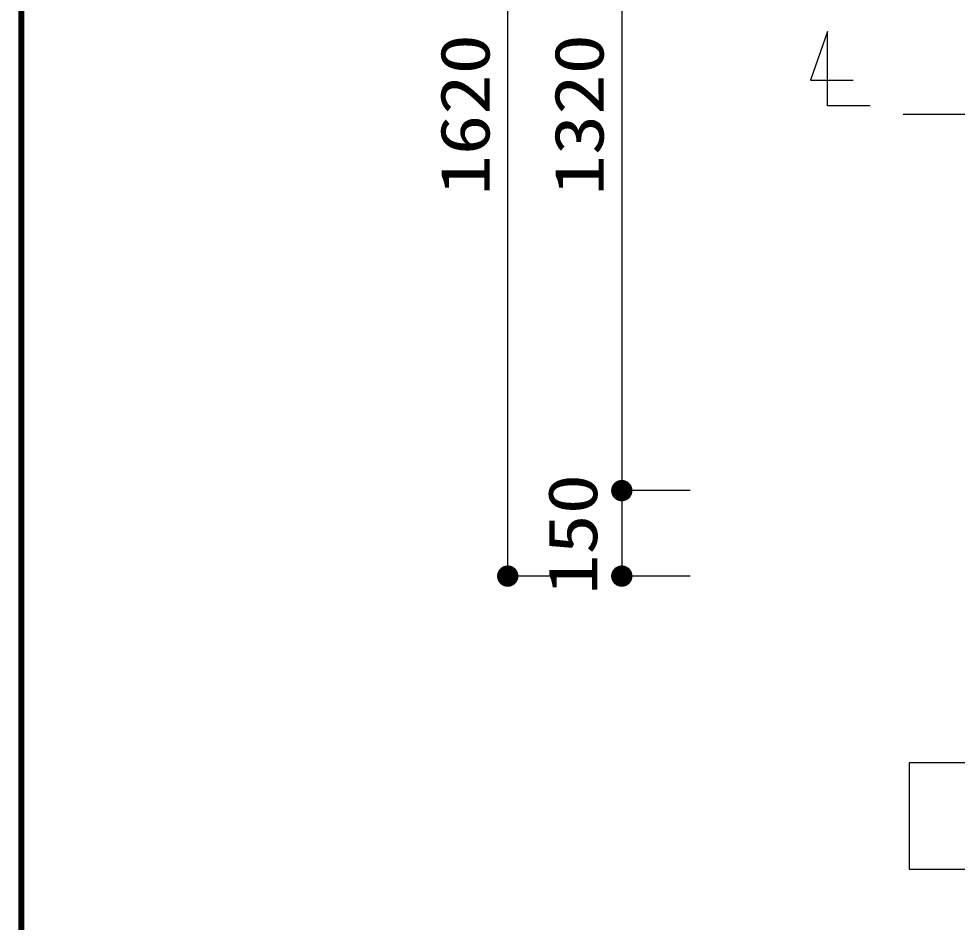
# Model space of a CAD drawing. Units: millimetres, scale not verified. Extents: x -8093 to 8093, y -5792 to 5792.
# Drawn here: x -8093 to -6448, y 2867 to 4451 of the extents above; entities that cross this region are included whole.
import ezdxf
from ezdxf.enums import TextEntityAlignment as Align

# ---------------------------------------------------------------- set-up
doc = ezdxf.new("R2010")
doc.units = ezdxf.units.MM
doc.header["$LTSCALE"] = 30
doc.linetypes.add('CHAIN1', pattern=[8, 5, -1, 1, -1])
for name, color, linetype, lineweight in [('0-0_Axis_waku', 7, 'Continuous', 25), ('0-1_00クル-フ-0躯体', 3, 'Continuous', 25), ('0-2_00クル-フ-1機器', 2, 'Continuous', 25), ('0-3_00クル-フ-6寸法', 132, 'Continuous', 25)]:
    doc.layers.add(name, color=color, linetype=linetype, lineweight=lineweight)
doc.styles.add('ＭＳ ゴシック', font='')
doc.styles.get('ＭＳ ゴシック').set_extended_font_data('MS Gothic')

msp = doc.modelspace()

# ---------------------------------------------------------------- linework, layer by layer
at = {"layer": '0-0_Axis_waku'}
for p, q in [((-8093.4, 5792.4), (-8093.4, -5792.4)), ((-8092.8, 5791.8), (-8092.8, -5791.8)), ((-8092.2, 5791.2), (-8092.2, -5791.2)), ((-8091.6, 5790.6), (-8091.6, -5790.6)), ((-8091, 5790), (-8091, -5790)), ((-8090.4, 5789.4), (-8090.4, -5789.4)), ((-8089.8, 5788.8), (-8089.8, -5788.8)), ((-8089.2, 5788.2), (-8089.2, -5788.2)), ((-8088.6, 5787.6), (-8088.6, -5787.6)), ((-8088, 5787), (-8088, -5787)), ((-8087.4, 5786.4), (-8087.4, -5786.4)), ((-8086.8, 5785.8), (-8086.8, -5785.8)), ((-8086.2, 5785.2), (-8086.2, -5785.2)), ((-8085.6, 5784.6), (-8085.6, -5784.6)), ((-8085, 5784), (-8085, -5784))]:
    msp.add_line(p, q, dxfattribs=at)
at = {"layer": '0-1_00クル-フ-0躯体'}
msp.add_lwpolyline([(-6600.4, 4298.82), (-6675.4, 4298.82), (-6675.4, 4428.82), (-6705.4, 4343.82), (-6630.4, 4343.82)], dxfattribs=at)
msp.add_lwpolyline([(-4503.1, 2960.11), (-4503.1, 3146.42), (-6532.43, 3146.42), (-6532.43, 2960.11)], close=True, dxfattribs=at)
at = {"layer": '0-2_00クル-フ-1機器', "linetype": 'CHAIN1'}
msp.add_line((-6542.63, 4283.83), (-3899.47, 4283.83), dxfattribs=at)
at = {"layer": '0-3_00クル-フ-6寸法', "color": 4}
for p, q in [((-7236.14, 3473.83), (-7236.14, 5093.83)), ((-7036.14, 4943.83), (-7036.14, 3623.83)), ((-6916.14, 3623.83), (-7036.14, 3623.83)), ((-6916.14, 3623.83), (-7036.14, 3623.83)), ((-7036.14, 3623.83), (-7036.14, 3473.83)), ((-7116.14, 3473.83), (-7236.14, 3473.83)), ((-6916.14, 3473.83), (-7036.14, 3473.83))]:
    msp.add_line(p, q, dxfattribs=at)
at = {"layer": '0-3_00クル-フ-6寸法'}
for points in [[(-7036.14, 3623.83), (-7050.59, 3635.78), (-7048.97, 3637.49)], [(-7036.14, 3623.83), (-7050.59, 3635.78), (-7048.97, 3637.49)], [(-7036.14, 3623.83), (-7048.97, 3637.49), (-7047.16, 3639)], [(-7036.14, 3623.83), (-7048.97, 3637.49), (-7047.16, 3639)], [(-7036.14, 3623.83), (-7047.16, 3639), (-7045.17, 3640.26)], [(-7036.14, 3623.83), (-7047.16, 3639), (-7045.17, 3640.26)], [(-7036.14, 3623.83), (-7045.17, 3640.26), (-7043.04, 3641.26)], [(-7036.14, 3623.83), (-7045.17, 3640.26), (-7043.04, 3641.26)], [(-7036.14, 3623.83), (-7043.04, 3641.26), (-7040.8, 3641.99)], [(-7036.14, 3623.83), (-7043.04, 3641.26), (-7040.8, 3641.99)], [(-7036.14, 3623.83), (-7040.8, 3641.99), (-7038.49, 3642.43)], [(-7036.14, 3623.83), (-7040.8, 3641.99), (-7038.49, 3642.43)], [(-7036.14, 3623.83), (-7038.49, 3642.43), (-7036.14, 3642.58)], [(-7036.14, 3623.83), (-7038.49, 3642.43), (-7036.14, 3642.58)], [(-7036.14, 3623.83), (-7036.14, 3642.58), (-7033.79, 3642.43)], [(-7036.14, 3623.83), (-7036.14, 3642.58), (-7033.79, 3642.43)], [(-7036.14, 3623.83), (-7033.79, 3642.43), (-7031.48, 3641.99)], [(-7036.14, 3623.83), (-7033.79, 3642.43), (-7031.48, 3641.99)], [(-7036.14, 3623.83), (-7031.48, 3641.99), (-7029.24, 3641.26)], [(-7036.14, 3623.83), (-7031.48, 3641.99), (-7029.24, 3641.26)], [(-7036.14, 3623.83), (-7029.24, 3641.26), (-7027.11, 3640.26)], [(-7036.14, 3623.83), (-7029.24, 3641.26), (-7027.11, 3640.26)], [(-7036.14, 3623.83), (-7027.11, 3640.26), (-7025.12, 3639)], [(-7036.14, 3623.83), (-7027.11, 3640.26), (-7025.12, 3639)], [(-7036.14, 3623.83), (-7025.12, 3639), (-7023.3, 3637.49)], [(-7036.14, 3623.83), (-7025.12, 3639), (-7023.3, 3637.49)], [(-7036.14, 3623.83), (-7023.3, 3637.49), (-7021.69, 3635.78)], [(-7036.14, 3623.83), (-7023.3, 3637.49), (-7021.69, 3635.78)], [(-7036.14, 3623.83), (-7054.85, 3625), (-7054.56, 3627.34)], [(-7036.14, 3623.83), (-7054.85, 3625), (-7054.56, 3627.34)], [(-7036.14, 3623.83), (-7054.85, 3622.65), (-7054.85, 3625)], [(-7036.14, 3623.83), (-7054.85, 3622.65), (-7054.85, 3625)], [(-7036.14, 3623.83), (-7054.56, 3620.31), (-7054.85, 3622.65)], [(-7036.14, 3623.83), (-7054.56, 3620.31), (-7054.85, 3622.65)], [(-7036.14, 3623.83), (-7054.56, 3627.34), (-7053.97, 3629.62)], [(-7036.14, 3623.83), (-7054.56, 3627.34), (-7053.97, 3629.62)], [(-7036.14, 3623.83), (-7053.97, 3618.03), (-7054.56, 3620.31)], [(-7036.14, 3623.83), (-7053.97, 3618.03), (-7054.56, 3620.31)], [(-7036.14, 3623.83), (-7053.97, 3629.62), (-7053.1, 3631.81)], [(-7036.14, 3623.83), (-7053.97, 3629.62), (-7053.1, 3631.81)], [(-7036.14, 3623.83), (-7053.1, 3615.84), (-7053.97, 3618.03)], [(-7036.14, 3623.83), (-7053.1, 3615.84), (-7053.97, 3618.03)], [(-7036.14, 3623.83), (-7053.1, 3631.81), (-7051.97, 3633.87)], [(-7036.14, 3623.83), (-7053.1, 3631.81), (-7051.97, 3633.87)], [(-7036.14, 3623.83), (-7051.97, 3613.78), (-7053.1, 3615.84)], [(-7036.14, 3623.83), (-7051.97, 3613.78), (-7053.1, 3615.84)], [(-7036.14, 3623.83), (-7051.97, 3633.87), (-7050.59, 3635.78)], [(-7036.14, 3623.83), (-7051.97, 3633.87), (-7050.59, 3635.78)], [(-7036.14, 3623.83), (-7050.59, 3611.87), (-7051.97, 3613.78)], [(-7036.14, 3623.83), (-7050.59, 3611.87), (-7051.97, 3613.78)], [(-7036.14, 3623.83), (-7048.97, 3610.16), (-7050.59, 3611.87)], [(-7036.14, 3623.83), (-7048.97, 3610.16), (-7050.59, 3611.87)], [(-7036.14, 3623.83), (-7047.16, 3608.66), (-7048.97, 3610.16)], [(-7036.14, 3623.83), (-7047.16, 3608.66), (-7048.97, 3610.16)], [(-7036.14, 3623.83), (-7045.17, 3607.4), (-7047.16, 3608.66)], [(-7036.14, 3623.83), (-7045.17, 3607.4), (-7047.16, 3608.66)], [(-7036.14, 3623.83), (-7043.04, 3606.39), (-7045.17, 3607.4)], [(-7036.14, 3623.83), (-7043.04, 3606.39), (-7045.17, 3607.4)], [(-7036.14, 3623.83), (-7040.8, 3605.67), (-7043.04, 3606.39)], [(-7036.14, 3623.83), (-7040.8, 3605.67), (-7043.04, 3606.39)], [(-7036.14, 3623.83), (-7038.49, 3605.22), (-7040.8, 3605.67)], [(-7036.14, 3623.83), (-7038.49, 3605.22), (-7040.8, 3605.67)], [(-7036.14, 3623.83), (-7036.14, 3605.08), (-7038.49, 3605.22)], [(-7036.14, 3623.83), (-7036.14, 3605.08), (-7038.49, 3605.22)], [(-7036.14, 3623.83), (-7021.69, 3635.78), (-7020.31, 3633.87)], [(-7036.14, 3623.83), (-7021.69, 3635.78), (-7020.31, 3633.87)], [(-7036.14, 3623.83), (-7020.31, 3633.87), (-7019.17, 3631.81)], [(-7036.14, 3623.83), (-7020.31, 3633.87), (-7019.17, 3631.81)], [(-7036.14, 3623.83), (-7019.17, 3631.81), (-7018.31, 3629.62)], [(-7036.14, 3623.83), (-7019.17, 3631.81), (-7018.31, 3629.62)], [(-7036.14, 3623.83), (-7018.31, 3629.62), (-7017.72, 3627.34)], [(-7036.14, 3623.83), (-7018.31, 3629.62), (-7017.72, 3627.34)], [(-7036.14, 3623.83), (-7017.72, 3627.34), (-7017.43, 3625)], [(-7036.14, 3623.83), (-7017.72, 3627.34), (-7017.43, 3625)], [(-7036.14, 3623.83), (-7017.43, 3625), (-7017.43, 3622.65)], [(-7036.14, 3623.83), (-7017.43, 3625), (-7017.43, 3622.65)], [(-7036.14, 3623.83), (-7033.79, 3605.22), (-7036.14, 3605.08)], [(-7036.14, 3623.83), (-7031.48, 3605.67), (-7033.79, 3605.22)], [(-7036.14, 3623.83), (-7029.24, 3606.39), (-7031.48, 3605.67)], [(-7036.14, 3623.83), (-7027.11, 3607.4), (-7029.24, 3606.39)], [(-7036.14, 3623.83), (-7025.12, 3608.66), (-7027.11, 3607.4)], [(-7036.14, 3623.83), (-7023.3, 3610.16), (-7025.12, 3608.66)], [(-7036.14, 3623.83), (-7021.69, 3611.87), (-7023.3, 3610.16)], [(-7036.14, 3623.83), (-7020.31, 3613.78), (-7021.69, 3611.87)], [(-7036.14, 3623.83), (-7019.17, 3615.84), (-7020.31, 3613.78)], [(-7036.14, 3623.83), (-7018.31, 3618.03), (-7019.17, 3615.84)], [(-7036.14, 3623.83), (-7017.72, 3620.31), (-7018.31, 3618.03)], [(-7036.14, 3623.83), (-7017.43, 3622.65), (-7017.72, 3620.31)], [(-7036.14, 3623.83), (-7033.79, 3605.22), (-7036.14, 3605.08)], [(-7036.14, 3623.83), (-7031.48, 3605.67), (-7033.79, 3605.22)], [(-7036.14, 3623.83), (-7029.24, 3606.39), (-7031.48, 3605.67)], [(-7036.14, 3623.83), (-7027.11, 3607.4), (-7029.24, 3606.39)], [(-7036.14, 3623.83), (-7025.12, 3608.66), (-7027.11, 3607.4)], [(-7036.14, 3623.83), (-7023.3, 3610.16), (-7025.12, 3608.66)], [(-7036.14, 3623.83), (-7021.69, 3611.87), (-7023.3, 3610.16)], [(-7036.14, 3623.83), (-7020.31, 3613.78), (-7021.69, 3611.87)], [(-7036.14, 3623.83), (-7019.17, 3615.84), (-7020.31, 3613.78)], [(-7036.14, 3623.83), (-7018.31, 3618.03), (-7019.17, 3615.84)], [(-7036.14, 3623.83), (-7017.72, 3620.31), (-7018.31, 3618.03)], [(-7036.14, 3623.83), (-7017.43, 3622.65), (-7017.72, 3620.31)], [(-7236.14, 3473.83), (-7248.97, 3487.49), (-7247.16, 3489)], [(-7236.14, 3473.83), (-7247.16, 3489), (-7245.17, 3490.26)], [(-7236.14, 3473.83), (-7245.17, 3490.26), (-7243.04, 3491.26)], [(-7236.14, 3473.83), (-7243.04, 3491.26), (-7240.8, 3491.99)], [(-7236.14, 3473.83), (-7240.8, 3491.99), (-7238.49, 3492.43)], [(-7236.14, 3473.83), (-7238.49, 3492.43), (-7236.14, 3492.58)], [(-7236.14, 3473.83), (-7236.14, 3492.58), (-7233.79, 3492.43)], [(-7236.14, 3473.83), (-7233.79, 3492.43), (-7231.48, 3491.99)], [(-7236.14, 3473.83), (-7231.48, 3491.99), (-7229.24, 3491.26)], [(-7236.14, 3473.83), (-7229.24, 3491.26), (-7227.11, 3490.26)], [(-7236.14, 3473.83), (-7227.11, 3490.26), (-7225.12, 3489)], [(-7236.14, 3473.83), (-7225.12, 3489), (-7223.3, 3487.49)], [(-7036.14, 3473.83), (-7048.97, 3487.49), (-7047.16, 3489)], [(-7036.14, 3473.83), (-7047.16, 3489), (-7045.17, 3490.26)], [(-7036.14, 3473.83), (-7045.17, 3490.26), (-7043.04, 3491.26)], [(-7036.14, 3473.83), (-7043.04, 3491.26), (-7040.8, 3491.99)], [(-7036.14, 3473.83), (-7040.8, 3491.99), (-7038.49, 3492.43)], [(-7036.14, 3473.83), (-7038.49, 3492.43), (-7036.14, 3492.58)], [(-7036.14, 3473.83), (-7036.14, 3492.58), (-7033.79, 3492.43)], [(-7036.14, 3473.83), (-7033.79, 3492.43), (-7031.48, 3491.99)], [(-7036.14, 3473.83), (-7031.48, 3491.99), (-7029.24, 3491.26)], [(-7036.14, 3473.83), (-7029.24, 3491.26), (-7027.11, 3490.26)], [(-7036.14, 3473.83), (-7027.11, 3490.26), (-7025.12, 3489)], [(-7036.14, 3473.83), (-7025.12, 3489), (-7023.3, 3487.49)], [(-7236.14, 3473.83), (-7254.85, 3475), (-7254.56, 3477.34)], [(-7236.14, 3473.83), (-7254.85, 3472.65), (-7254.85, 3475)], [(-7236.14, 3473.83), (-7254.56, 3470.31), (-7254.85, 3472.65)], [(-7236.14, 3473.83), (-7254.56, 3477.34), (-7253.97, 3479.62)], [(-7236.14, 3473.83), (-7253.97, 3468.03), (-7254.56, 3470.31)], [(-7236.14, 3473.83), (-7253.97, 3479.62), (-7253.1, 3481.81)], [(-7236.14, 3473.83), (-7253.1, 3465.84), (-7253.97, 3468.03)], [(-7236.14, 3473.83), (-7253.1, 3481.81), (-7251.97, 3483.87)], [(-7236.14, 3473.83), (-7251.97, 3463.78), (-7253.1, 3465.84)], [(-7236.14, 3473.83), (-7251.97, 3483.87), (-7250.59, 3485.78)], [(-7236.14, 3473.83), (-7250.59, 3461.87), (-7251.97, 3463.78)], [(-7236.14, 3473.83), (-7250.59, 3485.78), (-7248.97, 3487.49)], [(-7236.14, 3473.83), (-7248.97, 3460.16), (-7250.59, 3461.87)], [(-7236.14, 3473.83), (-7247.16, 3458.66), (-7248.97, 3460.16)], [(-7236.14, 3473.83), (-7245.17, 3457.4), (-7247.16, 3458.66)], [(-7236.14, 3473.83), (-7243.04, 3456.39), (-7245.17, 3457.4)], [(-7236.14, 3473.83), (-7240.8, 3455.67), (-7243.04, 3456.39)], [(-7236.14, 3473.83), (-7238.49, 3455.22), (-7240.8, 3455.67)], [(-7236.14, 3473.83), (-7236.14, 3455.08), (-7238.49, 3455.22)], [(-7236.14, 3473.83), (-7223.3, 3487.49), (-7221.69, 3485.78)], [(-7236.14, 3473.83), (-7221.69, 3485.78), (-7220.31, 3483.87)], [(-7236.14, 3473.83), (-7220.31, 3483.87), (-7219.17, 3481.81)], [(-7236.14, 3473.83), (-7219.17, 3481.81), (-7218.31, 3479.62)], [(-7236.14, 3473.83), (-7218.31, 3479.62), (-7217.72, 3477.34)], [(-7236.14, 3473.83), (-7217.72, 3477.34), (-7217.43, 3475)], [(-7236.14, 3473.83), (-7217.43, 3475), (-7217.43, 3472.65)], [(-7236.14, 3473.83), (-7233.79, 3455.22), (-7236.14, 3455.08)], [(-7236.14, 3473.83), (-7231.48, 3455.67), (-7233.79, 3455.22)], [(-7236.14, 3473.83), (-7229.24, 3456.39), (-7231.48, 3455.67)], [(-7236.14, 3473.83), (-7227.11, 3457.4), (-7229.24, 3456.39)], [(-7236.14, 3473.83), (-7225.12, 3458.66), (-7227.11, 3457.4)], [(-7236.14, 3473.83), (-7223.3, 3460.16), (-7225.12, 3458.66)], [(-7236.14, 3473.83), (-7221.69, 3461.87), (-7223.3, 3460.16)], [(-7236.14, 3473.83), (-7220.31, 3463.78), (-7221.69, 3461.87)], [(-7236.14, 3473.83), (-7219.17, 3465.84), (-7220.31, 3463.78)], [(-7236.14, 3473.83), (-7218.31, 3468.03), (-7219.17, 3465.84)], [(-7236.14, 3473.83), (-7217.72, 3470.31), (-7218.31, 3468.03)], [(-7236.14, 3473.83), (-7217.43, 3472.65), (-7217.72, 3470.31)], [(-7036.14, 3473.83), (-7054.85, 3475), (-7054.56, 3477.34)], [(-7036.14, 3473.83), (-7054.85, 3472.65), (-7054.85, 3475)], [(-7036.14, 3473.83), (-7054.56, 3470.31), (-7054.85, 3472.65)], [(-7036.14, 3473.83), (-7054.56, 3477.34), (-7053.97, 3479.62)], [(-7036.14, 3473.83), (-7053.97, 3468.03), (-7054.56, 3470.31)], [(-7036.14, 3473.83), (-7053.97, 3479.62), (-7053.1, 3481.81)], [(-7036.14, 3473.83), (-7053.1, 3465.84), (-7053.97, 3468.03)], [(-7036.14, 3473.83), (-7053.1, 3481.81), (-7051.97, 3483.87)], [(-7036.14, 3473.83), (-7051.97, 3463.78), (-7053.1, 3465.84)], [(-7036.14, 3473.83), (-7051.97, 3483.87), (-7050.59, 3485.78)], [(-7036.14, 3473.83), (-7050.59, 3461.87), (-7051.97, 3463.78)], [(-7036.14, 3473.83), (-7050.59, 3485.78), (-7048.97, 3487.49)], [(-7036.14, 3473.83), (-7048.97, 3460.16), (-7050.59, 3461.87)], [(-7036.14, 3473.83), (-7047.16, 3458.66), (-7048.97, 3460.16)], [(-7036.14, 3473.83), (-7045.17, 3457.4), (-7047.16, 3458.66)], [(-7036.14, 3473.83), (-7043.04, 3456.39), (-7045.17, 3457.4)], [(-7036.14, 3473.83), (-7040.8, 3455.67), (-7043.04, 3456.39)], [(-7036.14, 3473.83), (-7038.49, 3455.22), (-7040.8, 3455.67)], [(-7036.14, 3473.83), (-7036.14, 3455.08), (-7038.49, 3455.22)], [(-7036.14, 3473.83), (-7023.3, 3487.49), (-7021.69, 3485.78)], [(-7036.14, 3473.83), (-7021.69, 3485.78), (-7020.31, 3483.87)], [(-7036.14, 3473.83), (-7020.31, 3483.87), (-7019.17, 3481.81)], [(-7036.14, 3473.83), (-7019.17, 3481.81), (-7018.31, 3479.62)], [(-7036.14, 3473.83), (-7018.31, 3479.62), (-7017.72, 3477.34)], [(-7036.14, 3473.83), (-7017.72, 3477.34), (-7017.43, 3475)], [(-7036.14, 3473.83), (-7017.43, 3475), (-7017.43, 3472.65)], [(-7036.14, 3473.83), (-7033.79, 3455.22), (-7036.14, 3455.08)], [(-7036.14, 3473.83), (-7031.48, 3455.67), (-7033.79, 3455.22)], [(-7036.14, 3473.83), (-7029.24, 3456.39), (-7031.48, 3455.67)], [(-7036.14, 3473.83), (-7027.11, 3457.4), (-7029.24, 3456.39)], [(-7036.14, 3473.83), (-7025.12, 3458.66), (-7027.11, 3457.4)], [(-7036.14, 3473.83), (-7023.3, 3460.16), (-7025.12, 3458.66)], [(-7036.14, 3473.83), (-7021.69, 3461.87), (-7023.3, 3460.16)], [(-7036.14, 3473.83), (-7020.31, 3463.78), (-7021.69, 3461.87)], [(-7036.14, 3473.83), (-7019.17, 3465.84), (-7020.31, 3463.78)], [(-7036.14, 3473.83), (-7018.31, 3468.03), (-7019.17, 3465.84)], [(-7036.14, 3473.83), (-7017.72, 3470.31), (-7018.31, 3468.03)], [(-7036.14, 3473.83), (-7017.43, 3472.65), (-7017.72, 3470.31)]]:
    msp.add_solid(points, dxfattribs=at)

# ---------------------------------------------------------------- texts
at = {"layer": '0-3_00クル-フ-6寸法', "color": 3, "style": 'ＭＳ ゴシック', "width": 1.2}
for s, p in [('1620', (-7241.99, 4141.54)), ('1320', (-7041.99, 4141.54)), ('150', (-7053.24, 3440.83))]:
    msp.add_text(s, height=86.66, rotation=90, dxfattribs=at).set_placement(p, align=Align.BOTTOM_LEFT)

doc.saveas('drawing.dxf')
